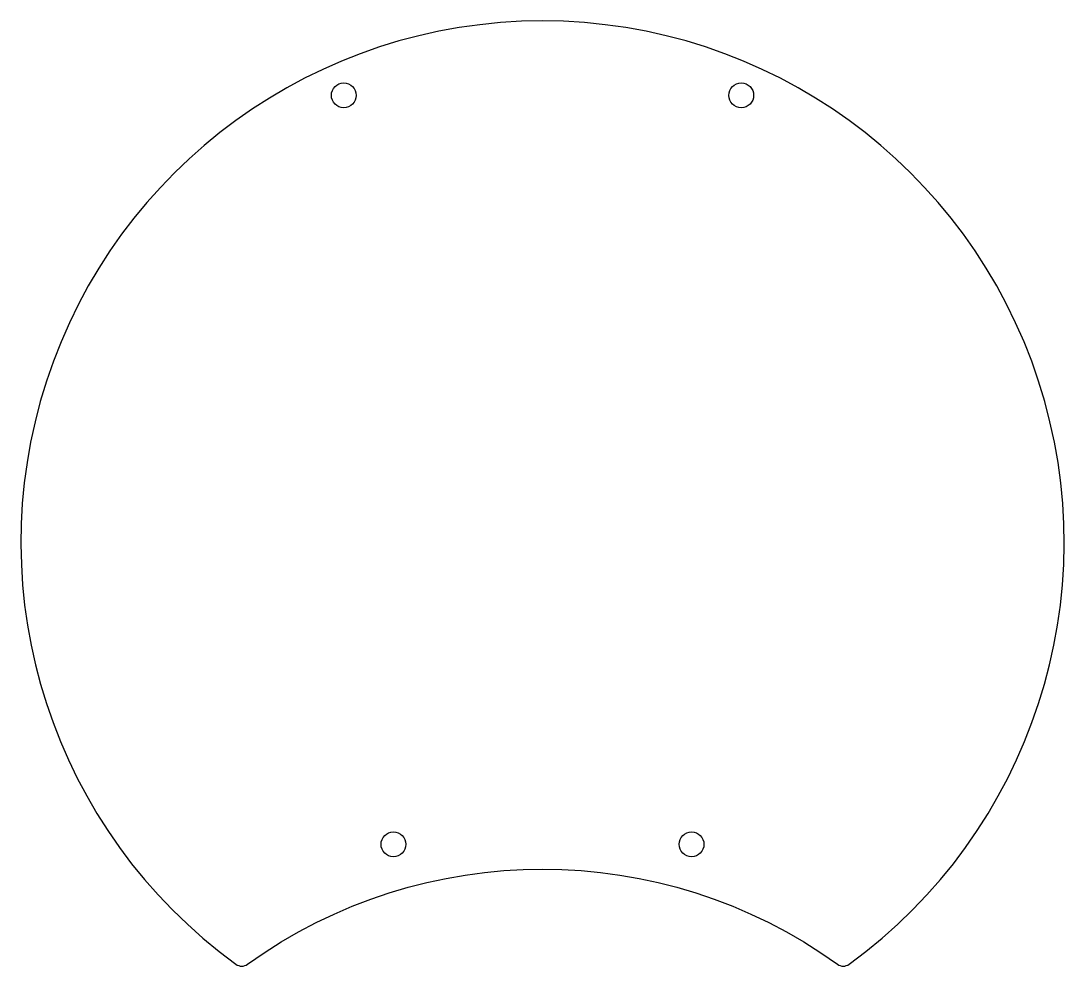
# Model space of a CAD drawing. Header units: millimetres. Extents: x -102 to 108, y -99 to 91.
import ezdxf

# ---------------------------------------------------------------- set-up
doc = ezdxf.new("R2010")
doc.units = ezdxf.units.MM

msp = doc.modelspace()

# ---------------------------------------------------------------- linework, layer by layer
msp.add_lwpolyline([(-58.44, -98.49, 0.323763), (-56.1, -98.49, -0.322639), (62.64, -98.49, 0.323763), (64.98, -98.49, 3.077985)], format="xyb", close=True)
for centre in [(-36.73, 76.46), (43.27, 76.46), (-26.73, -74.34), (33.27, -74.34)]:
    msp.add_circle(centre, 2.5)

doc.saveas('drawing.dxf')
